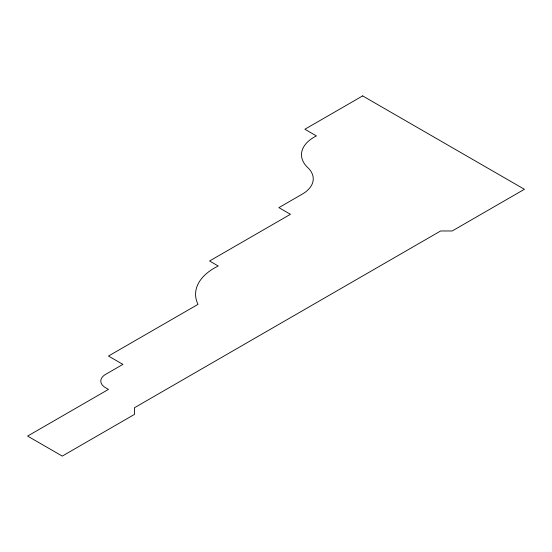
<?xml version="1.0" encoding="UTF-8"?>
<svg xmlns="http://www.w3.org/2000/svg" width="552" height="552" viewBox="0 0 552 552"><rect width="100%" height="100%" fill="white"/><g stroke="black" fill="none" stroke-linecap="round" stroke-linejoin="round"><path stroke-width="0.83" d="M362.65 95.903L304.883 129.251L316.434 135.923A42.89 24.764 0 0 0 307.774 167.608A37.391 21.59 0 0 1 302.586 193.945L278.891 207.628L290.442 214.3L209.567 260.993L218.233 265.995A64.115 37.018 0 0 0 198.016 304.352L108.475 356.047L122.917 364.382L105.584 374.387A16.339 9.432 0 0 0 105.584 387.732L108.475 389.395L27.6 436.087L62.259 456.097L134.467 414.407L134.467 407.742L440.634 230.977L452.191 230.977L524.4 189.288L362.65 95.903"/></g></svg>
